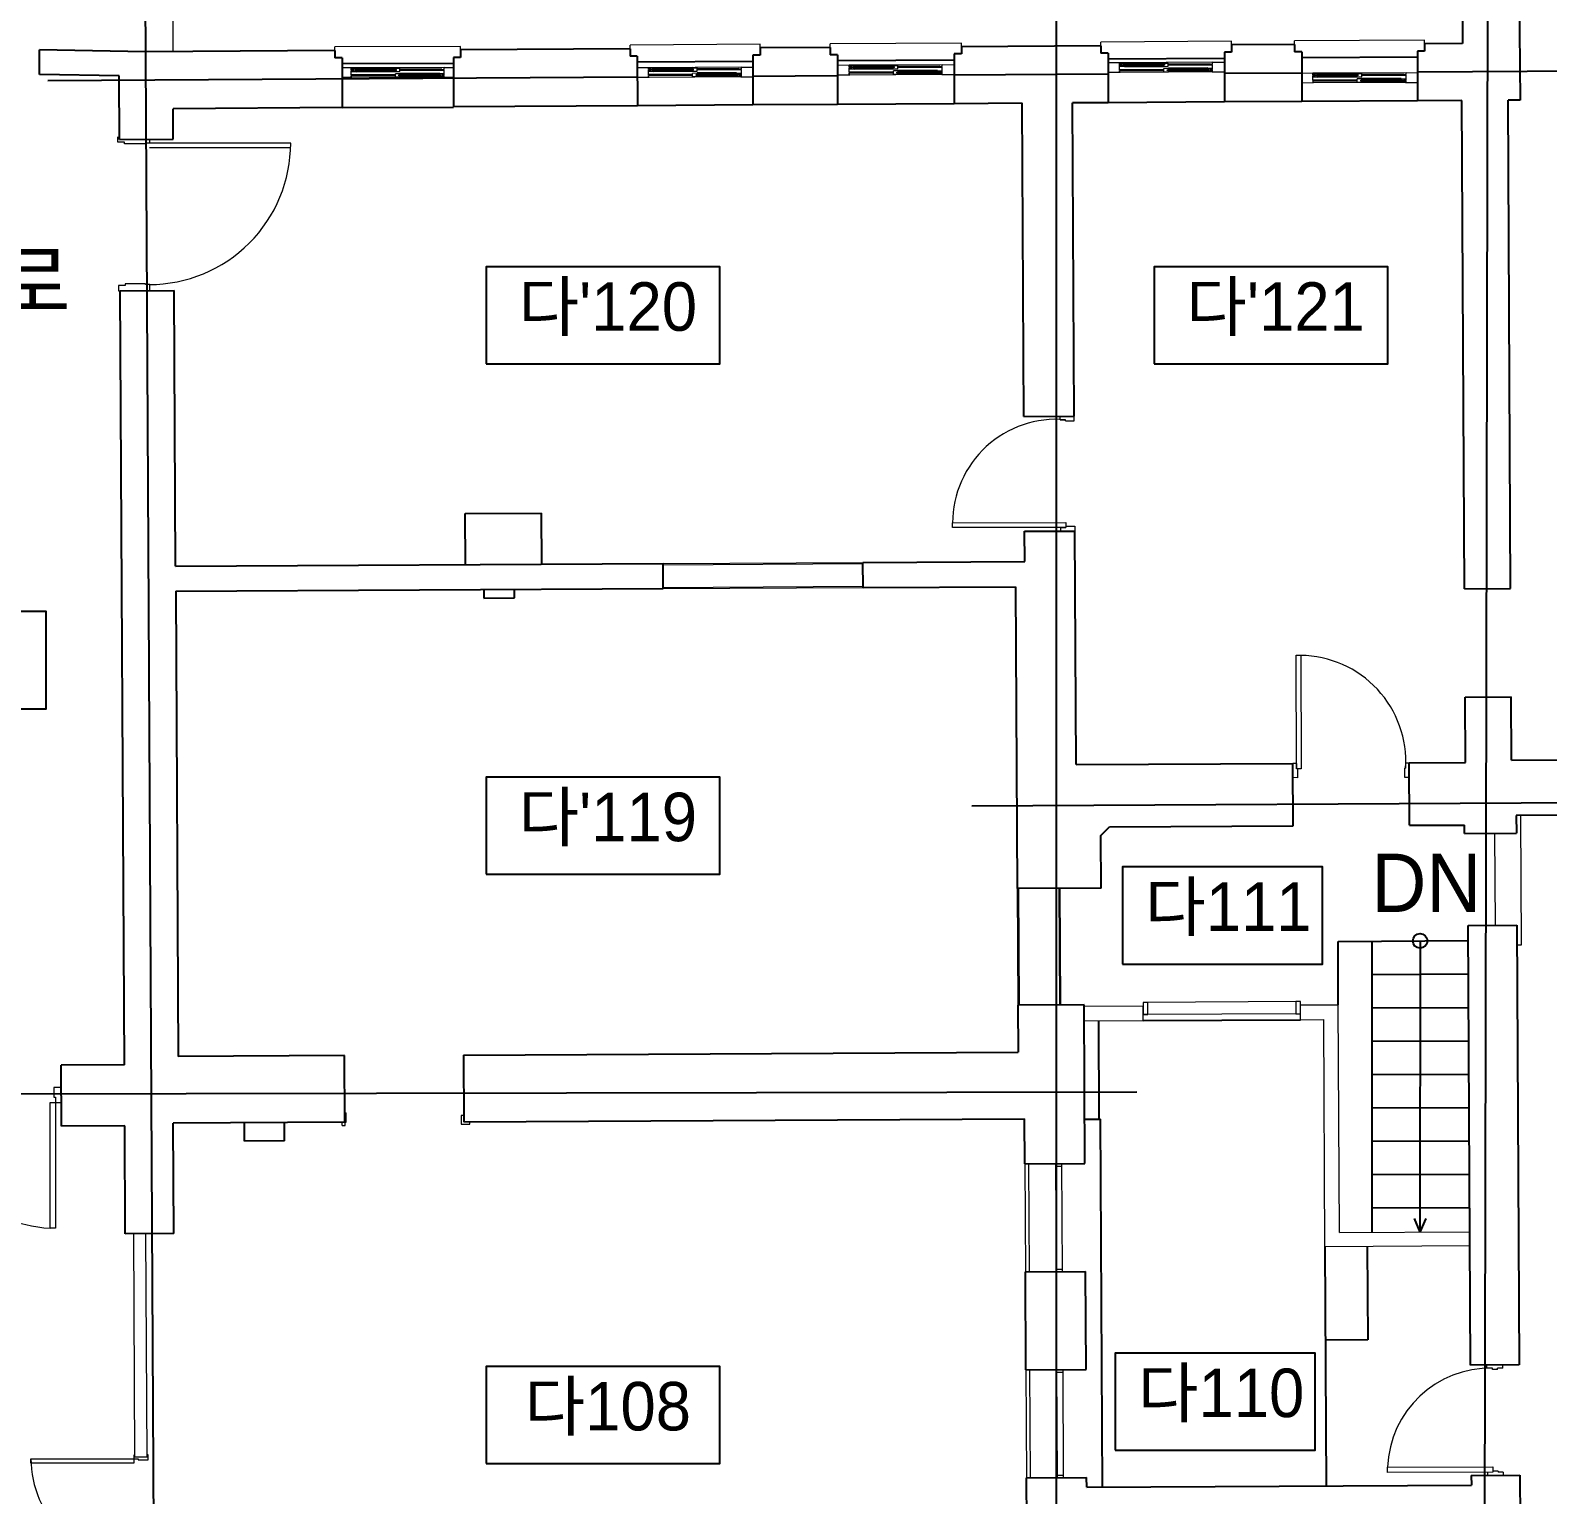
# Model space of a CAD drawing. Header units: millimetres. Extents: x 580267 to 706267, y 28800 to 115200.
# Drawn here: x 662689 to 675208, y 70566 to 82644 of the extents above; entities that cross this region are included whole.
import ezdxf
from ezdxf.enums import TextEntityAlignment as Align

# ---------------------------------------------------------------- set-up
doc = ezdxf.new("R2010")
doc.units = ezdxf.units.MM
doc.header["$LTSCALE"] = 5
doc.linetypes.add('ACAD_ISO03W100', pattern=[30, 12, -18])
for name, color, linetype, lineweight in [('ELE-1 (벽체 마감)', 3, 'Continuous', 9), ('ELE-2 (마감 창호)', 4, 'Continuous', 9), ('HAT-2', 8, 'Continuous', 0), ('HID', 7, 'ACAD_ISO03W100', 9)]:
    doc.layers.add(name, color=color, linetype=linetype, lineweight=lineweight)
for name, color, linetype in [('text', 7, 'Continuous'), ('단면선', 2, 'Continuous'), ('입면', 7, 'Continuous'), ('중심선', 1, 'Continuous')]:
    doc.layers.add(name, color=color, linetype=linetype)
doc.styles.get("Standard").update_dxf_attribs({"font": 'Gulim.ttf'})

msp = doc.modelspace()

# ---------------------------------------------------------------- linework, layer by layer
at = {"layer": 'ELE-1 (벽체 마감)'}
for p, q in [((667909.3, 78246.3), (669558.3, 78255.1)), ((667909.4, 78236.3), (669558.3, 78245.1)), ((667910.4, 78049.3), (669559.3, 78058.1)), ((667910.4, 78039.3), (669559.4, 78048.1)), ((670831.6, 75564.9), (670836.7, 74602.9)), ((670841.6, 75564.9), (670846.7, 74602.9)), ((671174.6, 75566.7), (671179.7, 74604.7)), ((671184.6, 75566.7), (671189.7, 74604.7)), ((671383.8, 74595.8), (671869.8, 74598.4)), ((671870.4, 74476.4), (671869.8, 74598.4)), ((673169.8, 74605.3), (673479.8, 74606.9)), ((673170.4, 74483.3), (673169.8, 74605.3)), ((673489.8, 72728), (673479.8, 74606.9)), ((671384.4, 74473.8), (671870.4, 74476.4)), ((673170.4, 74483.3), (673360.4, 74484.3)), ((673370.4, 72611.3), (673360.4, 74484.3)), ((670894.7, 73295.2), (670899.4, 72405.2)), ((670924.7, 73295.3), (670929.4, 72405.3)), ((663552.5, 70878), (663542.7, 72718)), ((663652.5, 70878.6), (663642.7, 72718.5)), ((674568.4, 72617.7), (673370.4, 72611.3)), ((673489.8, 72728), (674565.7, 72733.7)), ((670903.8, 71595.2), (670908.5, 70705.2)), ((670933.8, 71595.3), (670938.5, 70705.4)), ((663552.5, 70878), (663652.5, 70878.6))]:
    msp.add_line(p, q, dxfattribs=at)
at = {"layer": 'ELE-2 (마감 창호)'}
for p, q in [((672443.7, 82380.3), (671675.9, 82375.4)), ((672443.7, 82380.3), (672541, 82380.9)), ((672443.8, 82365.3), (672443.7, 82380.3)), ((665336.3, 82333.9), (665261.7, 82333.7)), ((665341.6, 82253.9), (665261.9, 82253.7)), ((666104.2, 82336.3), (665336.3, 82333.9)), ((665336.4, 82318.9), (665336.3, 82333.9)), ((665356.4, 82319), (665336.4, 82318.9)), ((665356.4, 82314), (665336.4, 82313.9)), ((665336.5, 82273.9), (665336.4, 82313.9)), ((665356.5, 82274), (665336.5, 82273.9)), ((665356.5, 82269), (665336.5, 82268.9)), ((665336.5, 82256.9), (665336.5, 82268.9)), ((665341.5, 82256.9), (665336.5, 82256.9)), ((665376.3, 82330), (665337.3, 82329.9)), ((665337.3, 82319.9), (665337.3, 82329.9)), ((665357.3, 82320), (665337.3, 82319.9)), ((665357.4, 82313), (665337.4, 82312.9)), ((665337.4, 82302.9), (665337.4, 82312.9)), ((665376.4, 82303), (665337.4, 82302.9)), ((665341.6, 82253.9), (665341.5, 82256.9)), ((666099.4, 82256.3), (665341.6, 82253.9)), ((665356.4, 82314), (665356.4, 82319)), ((665356.5, 82269), (665356.5, 82274)), ((665357.4, 82313), (665357.3, 82320)), ((665366.3, 82320.5), (665376.3, 82321.5)), ((665366.4, 82312.5), (665366.3, 82320.5)), ((665376.4, 82311.5), (665366.4, 82312.5)), ((665704.7, 82320.6), (665371.4, 82319.5)), ((665371.4, 82313.5), (665371.4, 82319.5)), ((665704.7, 82314.6), (665371.4, 82313.5)), ((665376.3, 82321.5), (665376.3, 82330)), ((665378.3, 82321), (665376.3, 82321.5)), ((665378.4, 82312), (665376.4, 82311.5)), ((665376.4, 82303), (665376.4, 82311.5)), ((665379.4, 82319.5), (665378.3, 82321)), ((665379.4, 82313.5), (665378.4, 82312)), ((665696.7, 82320.5), (665697.7, 82322)), ((665696.7, 82314.5), (665697.7, 82313)), ((665697.7, 82322), (665699.7, 82322.5)), ((665697.7, 82313), (665699.7, 82312.5)), ((665699.7, 82331), (665738.7, 82331.2)), ((665699.7, 82322.5), (665699.7, 82331)), ((665709.7, 82321.6), (665699.7, 82322.5)), ((665709.7, 82313.6), (665699.7, 82312.5)), ((665699.8, 82304), (665699.7, 82312.5)), ((665699.8, 82304), (665738.8, 82304.2)), ((665739.8, 82286.2), (665700.8, 82286.1)), ((665739.8, 82286.2), (665700.8, 82286.1)), ((665700.9, 82259.1), (665700.8, 82286.1)), ((665700.9, 82259.1), (665739.9, 82259.2)), ((665704.7, 82314.6), (665704.7, 82320.6)), ((665709.7, 82313.6), (665709.7, 82321.6)), ((665729.9, 82276.6), (665739.8, 82277.7)), ((665729.9, 82268.6), (665729.9, 82276.6)), ((665739.9, 82267.7), (665729.9, 82268.6)), ((666068.3, 82276.7), (665734.9, 82275.7)), ((665734.9, 82269.7), (665734.9, 82275.7)), ((666068.4, 82270.7), (665734.9, 82269.7)), ((665738.8, 82304.2), (665738.7, 82331.2)), ((665739.8, 82277.7), (665739.8, 82286.2)), ((665741.9, 82277.2), (665739.8, 82277.7)), ((665741.9, 82268.2), (665739.9, 82267.7)), ((665739.9, 82259.2), (665739.9, 82267.7)), ((665742.9, 82275.7), (665741.9, 82277.2)), ((665742.9, 82269.7), (665741.9, 82268.2)), ((666061.3, 82276.7), (666062.3, 82278.2)), ((666061.4, 82270.7), (666062.4, 82269.2)), ((666062.3, 82278.2), (666064.3, 82278.7)), ((666062.4, 82269.2), (666064.4, 82268.7)), ((666064.3, 82287.2), (666103.3, 82287.3)), ((666064.3, 82278.7), (666064.3, 82287.2)), ((666074.3, 82277.7), (666064.3, 82278.7)), ((666064.4, 82268.7), (666074.4, 82269.7)), ((666064.4, 82260.2), (666064.4, 82268.7)), ((666103.4, 82260.3), (666064.4, 82260.2)), ((666069.4, 82270.7), (666069.3, 82276.7)), ((666074.4, 82269.7), (666074.3, 82277.7)), ((666083.3, 82277.2), (666103.3, 82277.3)), ((666083.4, 82270.2), (666083.3, 82277.2)), ((666083.4, 82270.2), (666103.4, 82270.3)), ((666084.2, 82316.3), (666084.2, 82321.3)), ((666084.2, 82321.3), (666104.2, 82321.3)), ((666084.2, 82316.3), (666104.2, 82316.3)), ((666084.4, 82271.3), (666084.3, 82276.3)), ((666084.3, 82276.3), (666104.3, 82276.3)), ((666084.4, 82271.3), (666104.4, 82271.3)), ((666099.4, 82256.3), (666099.4, 82259.3)), ((666099.4, 82259.3), (666104.4, 82259.3)), ((666099.4, 82256.3), (666179.9, 82256.6)), ((666103.3, 82277.3), (666103.3, 82287.3)), ((666103.4, 82260.3), (666103.4, 82270.3)), ((666104.2, 82336.3), (666179.7, 82336.6)), ((666104.2, 82321.3), (666104.2, 82336.3)), ((666104.3, 82276.3), (666104.2, 82316.3)), ((666104.4, 82259.3), (666104.4, 82271.3)), ((667788.1, 82335.7), (667697.1, 82335.1)), ((667793.6, 82255.8), (667697.3, 82255.1)), ((668555.9, 82340.6), (667788.1, 82335.7)), ((667788.2, 82320.7), (667788.1, 82335.7)), ((667808.2, 82320.9), (667788.2, 82320.7)), ((667808.2, 82315.9), (667788.2, 82315.7)), ((667788.5, 82275.7), (667788.2, 82315.7)), ((667808.5, 82275.9), (667788.5, 82275.7)), ((667808.5, 82270.9), (667788.5, 82270.7)), ((667788.6, 82258.7), (667788.5, 82270.7)), ((667793.6, 82258.8), (667788.6, 82258.7)), ((667828.1, 82332), (667789.1, 82331.7)), ((667789.2, 82321.7), (667789.1, 82331.7)), ((667809.2, 82321.9), (667789.2, 82321.7)), ((667809.2, 82314.9), (667789.2, 82314.7)), ((667789.3, 82304.7), (667789.2, 82314.7)), ((667828.3, 82305), (667789.3, 82304.7)), ((668551.4, 82260.6), (667793.6, 82255.8)), ((667793.6, 82255.8), (667793.6, 82258.8)), ((667808.2, 82315.9), (667808.2, 82320.9)), ((667808.5, 82270.9), (667808.5, 82275.9)), ((667809.2, 82314.9), (667809.2, 82321.9)), ((667818.2, 82322.4), (667828.2, 82323.5)), ((667818.2, 82314.4), (667818.2, 82322.4)), ((667828.2, 82313.5), (667818.2, 82314.4)), ((668156.5, 82323.6), (667823.2, 82321.4)), ((667823.2, 82315.4), (667823.2, 82321.4)), ((668156.6, 82317.6), (667823.2, 82315.4)), ((667828.2, 82323.5), (667828.1, 82332)), ((667830.2, 82323), (667828.2, 82323.5)), ((667830.2, 82314), (667828.2, 82313.5)), ((667828.3, 82305), (667828.2, 82313.5)), ((667831.2, 82321.5), (667830.2, 82323)), ((667831.2, 82315.5), (667830.2, 82314)), ((668148.5, 82323.5), (668149.5, 82325)), ((668148.6, 82317.5), (668149.6, 82316)), ((668149.5, 82325), (668151.5, 82325.5)), ((668149.6, 82316), (668151.6, 82315.5)), ((668151.5, 82334), (668190.5, 82334.3)), ((668151.5, 82325.5), (668151.5, 82334)), ((668161.5, 82324.6), (668151.5, 82325.5)), ((668161.6, 82316.6), (668151.6, 82315.5)), ((668151.6, 82307), (668151.6, 82315.5)), ((668151.6, 82307), (668190.6, 82307.3)), ((668191.7, 82289.3), (668152.7, 82289)), ((668191.7, 82289.3), (668152.7, 82289)), ((668152.9, 82262), (668152.7, 82289)), ((668152.9, 82262), (668191.9, 82262.3)), ((668156.6, 82317.6), (668156.5, 82323.6)), ((668161.6, 82316.6), (668161.5, 82324.6)), ((668181.8, 82279.7), (668191.8, 82280.8)), ((668181.9, 82271.7), (668181.8, 82279.7)), ((668191.9, 82270.8), (668181.9, 82271.7)), ((668520.3, 82280.9), (668186.8, 82278.8)), ((668186.8, 82272.8), (668186.8, 82278.8)), ((668520.3, 82274.9), (668186.8, 82272.8)), ((668190.6, 82307.3), (668190.5, 82334.3)), ((668191.8, 82280.8), (668191.7, 82289.3)), ((668193.8, 82280.3), (668191.8, 82280.8)), ((668193.9, 82271.3), (668191.9, 82270.8)), ((668191.9, 82262.3), (668191.9, 82270.8)), ((668194.8, 82278.8), (668193.8, 82280.3)), ((668194.8, 82272.8), (668193.9, 82271.3)), ((668513.3, 82280.8), (668514.3, 82282.3)), ((668513.3, 82274.8), (668514.3, 82273.3)), ((668514.3, 82282.3), (668516.3, 82282.8)), ((668514.3, 82273.3), (668516.3, 82272.9)), ((668516.2, 82291.3), (668555.2, 82291.6)), ((668516.3, 82282.8), (668516.2, 82291.3)), ((668526.3, 82281.9), (668516.3, 82282.8)), ((668516.3, 82272.9), (668526.3, 82273.9)), ((668516.4, 82264.4), (668516.3, 82272.9)), ((668555.4, 82264.6), (668516.4, 82264.4)), ((668521.3, 82274.9), (668521.3, 82280.9)), ((668526.3, 82273.9), (668526.3, 82281.9)), ((668535.3, 82281.5), (668555.3, 82281.6)), ((668535.3, 82274.5), (668535.3, 82281.5)), ((668535.3, 82274.5), (668555.3, 82274.6)), ((668536, 82325.5), (668556, 82325.6)), ((668536, 82320.5), (668536, 82325.5)), ((668536, 82320.5), (668556, 82320.6)), ((668536.3, 82280.5), (668556.3, 82280.6)), ((668536.3, 82275.5), (668536.3, 82280.5)), ((668536.3, 82275.5), (668556.3, 82275.6)), ((668551.4, 82260.6), (668551.4, 82263.6)), ((668551.4, 82263.6), (668556.4, 82263.6)), ((668551.4, 82260.6), (668649.9, 82261.2)), ((668555.3, 82281.6), (668555.2, 82291.6)), ((668555.4, 82264.6), (668555.3, 82274.6)), ((668555.9, 82340.6), (668649.8, 82341.2)), ((668556, 82325.6), (668555.9, 82340.6)), ((668556.3, 82280.6), (668556, 82320.6)), ((668556.4, 82263.6), (668556.3, 82275.6)), ((669445.4, 82355.3), (669349.7, 82354.6)), ((669450.9, 82275.3), (669349.8, 82274.6)), ((670213.3, 82360.1), (669445.4, 82355.3)), ((669445.5, 82340.3), (669445.4, 82355.3)), ((669465.5, 82340.4), (669445.5, 82340.3)), ((669465.6, 82335.4), (669445.6, 82335.3)), ((669445.8, 82295.3), (669445.6, 82335.3)), ((669465.8, 82295.4), (669445.8, 82295.3)), ((669465.8, 82290.4), (669445.8, 82290.3)), ((669445.9, 82278.3), (669445.8, 82290.3)), ((669450.9, 82278.3), (669445.9, 82278.3)), ((669485.5, 82351.5), (669446.5, 82351.3)), ((669446.5, 82341.3), (669446.5, 82351.3)), ((669466.5, 82341.4), (669446.5, 82341.3)), ((669466.6, 82334.4), (669446.6, 82334.3)), ((669446.6, 82324.3), (669446.6, 82334.3)), ((669485.6, 82324.5), (669446.6, 82324.3)), ((670208.8, 82280.1), (669450.9, 82275.3)), ((669450.9, 82275.3), (669450.9, 82278.3)), ((669465.6, 82335.4), (669465.5, 82340.4)), ((669465.8, 82290.4), (669465.8, 82295.4)), ((669466.6, 82334.4), (669466.5, 82341.4)), ((669475.5, 82341.9), (669485.5, 82343)), ((669475.6, 82333.9), (669475.5, 82341.9)), ((669485.6, 82333), (669475.6, 82333.9)), ((669813.9, 82343.1), (669480.5, 82341)), ((669480.6, 82335), (669480.5, 82341)), ((669813.9, 82337.1), (669480.6, 82335)), ((669485.5, 82343), (669485.5, 82351.5)), ((669487.5, 82342.5), (669485.5, 82343)), ((669487.6, 82333.5), (669485.6, 82333)), ((669485.6, 82324.5), (669485.6, 82333)), ((669488.5, 82341), (669487.5, 82342.5)), ((669488.6, 82335), (669487.6, 82333.5)), ((669805.9, 82343), (669806.9, 82344.5)), ((669805.9, 82337), (669806.9, 82335.5)), ((669806.9, 82344.5), (669808.9, 82345.1)), ((669806.9, 82335.5), (669808.9, 82335.1)), ((669808.8, 82353.6), (669847.8, 82353.8)), ((669808.9, 82345.1), (669808.8, 82353.6)), ((669818.9, 82344.1), (669808.9, 82345.1)), ((669818.9, 82336.1), (669808.9, 82335.1)), ((669809, 82326.6), (669808.9, 82335.1)), ((669809, 82326.6), (669848, 82326.8)), ((669849.1, 82308.8), (669810.1, 82308.6)), ((669849.1, 82308.8), (669810.1, 82308.6)), ((669810.3, 82281.6), (669810.1, 82308.6)), ((669810.3, 82281.6), (669849.3, 82281.8)), ((669813.9, 82337.1), (669813.9, 82343.1)), ((669818.9, 82336.1), (669818.9, 82344.1)), ((669839.2, 82299.3), (669849.2, 82300.3)), ((669839.2, 82291.3), (669839.2, 82299.3)), ((669849.2, 82290.3), (669839.2, 82291.3)), ((670177.6, 82300.4), (669844.2, 82298.3)), ((669844.2, 82292.3), (669844.2, 82298.3)), ((670177.7, 82294.4), (669844.2, 82292.3)), ((669848, 82326.8), (669847.8, 82353.8)), ((669849.2, 82300.3), (669849.1, 82308.8)), ((669851.2, 82299.8), (669849.2, 82300.3)), ((669851.2, 82290.8), (669849.2, 82290.3)), ((669849.3, 82281.8), (669849.2, 82290.3)), ((669852.2, 82298.3), (669851.2, 82299.8)), ((669852.2, 82292.3), (669851.2, 82290.8)), ((670170.6, 82300.4), (670171.6, 82301.9)), ((670170.7, 82294.4), (670171.7, 82292.9)), ((670171.6, 82301.9), (670173.6, 82302.4)), ((670171.7, 82292.9), (670173.7, 82292.4)), ((670173.6, 82310.9), (670212.6, 82311.1)), ((670173.6, 82302.4), (670173.6, 82310.9)), ((670183.6, 82301.4), (670173.6, 82302.4)), ((670173.7, 82292.4), (670183.7, 82293.4)), ((670173.7, 82283.9), (670173.7, 82292.4)), ((670212.7, 82284.1), (670173.7, 82283.9)), ((670178.7, 82294.4), (670178.6, 82300.4)), ((670183.7, 82293.4), (670183.6, 82301.4)), ((670192.6, 82301), (670212.6, 82301.1)), ((670192.7, 82294), (670192.6, 82301)), ((670192.7, 82294), (670212.7, 82294.1)), ((670193.4, 82345), (670213.4, 82345.1)), ((670193.4, 82340), (670193.4, 82345)), ((670193.4, 82340), (670213.4, 82340.1)), ((670193.6, 82300), (670213.6, 82300.1)), ((670193.7, 82295), (670193.6, 82300)), ((670193.7, 82295), (670213.7, 82295.1)), ((670208.8, 82280.1), (670208.8, 82283.1)), ((670208.8, 82283.1), (670213.8, 82283.1)), ((670208.8, 82280.1), (670312.2, 82280.8)), ((670212.6, 82301.1), (670212.6, 82311.1)), ((670212.7, 82284.1), (670212.7, 82294.1)), ((670213.3, 82360.1), (670312.1, 82360.8)), ((670213.4, 82345.1), (670213.3, 82360.1)), ((670213.6, 82300.1), (670213.4, 82340.1)), ((670213.8, 82283.1), (670213.7, 82295.1)), ((671675.9, 82375.4), (671581.7, 82374.8)), ((671681.4, 82295.5), (671581.8, 82294.8)), ((671676, 82360.4), (671675.9, 82375.4)), ((671696, 82360.5), (671676, 82360.4)), ((671696, 82355.5), (671676, 82355.4)), ((671676.3, 82315.4), (671676, 82355.4)), ((671696.3, 82315.6), (671676.3, 82315.4)), ((671696.3, 82310.6), (671676.3, 82310.4)), ((671676.4, 82298.4), (671676.3, 82310.4)), ((671681.4, 82298.5), (671676.4, 82298.4)), ((671715.9, 82371.7), (671676.9, 82371.4)), ((671677, 82361.4), (671676.9, 82371.4)), ((671697, 82361.6), (671677, 82361.4)), ((671697, 82354.6), (671677, 82354.4)), ((671677.1, 82344.4), (671677, 82354.4)), ((671716.1, 82344.7), (671677.1, 82344.4)), ((672439.2, 82300.3), (671681.4, 82295.5)), ((671681.4, 82295.5), (671681.4, 82298.5)), ((671696, 82355.5), (671696, 82360.5)), ((671696.3, 82310.6), (671696.3, 82315.6)), ((671697, 82354.6), (671697, 82361.6)), ((671706, 82362.1), (671715.9, 82363.2)), ((671706, 82354.1), (671706, 82362.1)), ((671716, 82353.2), (671706, 82354.1)), ((672044.3, 82363.3), (671711, 82361.1)), ((671711, 82355.1), (671711, 82361.1)), ((672044.4, 82357.3), (671711, 82355.1)), ((671715.9, 82363.2), (671715.9, 82371.7)), ((671718, 82362.7), (671715.9, 82363.2)), ((671718, 82353.7), (671716, 82353.2)), ((671716.1, 82344.7), (671716, 82353.2)), ((671719, 82361.2), (671718, 82362.7)), ((671719, 82355.2), (671718, 82353.7)), ((672036.3, 82363.2), (672037.3, 82364.7)), ((672036.4, 82357.2), (672037.4, 82355.7)), ((672037.3, 82364.7), (672039.3, 82365.2)), ((672037.4, 82355.7), (672039.4, 82355.2)), ((672039.3, 82373.7), (672078.3, 82374)), ((672039.3, 82365.2), (672039.3, 82373.7)), ((672049.3, 82364.3), (672039.3, 82365.2)), ((672049.4, 82356.3), (672039.4, 82355.2)), ((672039.4, 82346.7), (672039.4, 82355.2)), ((672039.4, 82346.7), (672078.4, 82347)), ((672079.5, 82329), (672040.5, 82328.7)), ((672079.5, 82329), (672040.5, 82328.7)), ((672040.7, 82301.7), (672040.5, 82328.7)), ((672040.7, 82301.7), (672079.7, 82302)), ((672044.4, 82357.3), (672044.3, 82363.3)), ((672049.4, 82356.3), (672049.3, 82364.3)), ((672069.6, 82319.4), (672079.6, 82320.5)), ((672069.7, 82311.4), (672069.6, 82319.4)), ((672079.7, 82310.5), (672069.7, 82311.4)), ((672408.1, 82320.6), (672074.6, 82318.5)), ((672074.6, 82312.5), (672074.6, 82318.5)), ((672408.1, 82314.6), (672074.6, 82312.5)), ((672078.4, 82347), (672078.3, 82374)), ((672079.6, 82320.5), (672079.5, 82329)), ((672081.6, 82320), (672079.6, 82320.5)), ((672081.7, 82311), (672079.7, 82310.5)), ((672079.7, 82302), (672079.7, 82310.5)), ((672082.6, 82318.5), (672081.6, 82320)), ((672082.6, 82312.5), (672081.7, 82311)), ((672401.1, 82320.5), (672402.1, 82322)), ((672401.1, 82314.5), (672402.1, 82313)), ((672402.1, 82322), (672404.1, 82322.5)), ((672402.1, 82313), (672404.1, 82312.5)), ((672404, 82331), (672443, 82331.3)), ((672404.1, 82322.5), (672404, 82331)), ((672414.1, 82321.6), (672404.1, 82322.5)), ((672404.1, 82312.5), (672414.1, 82313.6)), ((672404.2, 82304), (672404.1, 82312.5)), ((672443.2, 82304.3), (672404.2, 82304)), ((672409.1, 82314.6), (672409.1, 82320.6)), ((672414.1, 82313.6), (672414.1, 82321.6)), ((672423.1, 82321.2), (672443.1, 82321.3)), ((672423.1, 82314.2), (672423.1, 82321.2)), ((672423.1, 82314.2), (672443.1, 82314.3)), ((672423.8, 82365.2), (672443.8, 82365.3)), ((672423.8, 82360.2), (672423.8, 82365.2)), ((672423.8, 82360.2), (672443.8, 82360.3)), ((672424.1, 82320.2), (672444.1, 82320.3)), ((672424.1, 82315.2), (672424.1, 82320.2)), ((672424.1, 82315.2), (672444.1, 82315.3)), ((672439.2, 82300.3), (672439.2, 82303.3)), ((672439.2, 82303.3), (672444.2, 82303.3)), ((672439.2, 82300.3), (672541.2, 82300.9)), ((672443.1, 82321.3), (672443, 82331.3)), ((672443.2, 82304.3), (672443.1, 82314.3)), ((672444.1, 82320.3), (672443.8, 82360.3)), ((672444.2, 82303.3), (672444.1, 82315.3)), ((673271.8, 82289.6), (673180.2, 82289)), ((674039.6, 82294.4), (673271.8, 82289.6)), ((673271.9, 82274.6), (673271.8, 82289.6)), ((673291.9, 82274.7), (673271.9, 82274.6)), ((673291.9, 82269.7), (673271.9, 82269.6)), ((673272.1, 82229.6), (673271.9, 82269.6)), ((673311.8, 82285.8), (673272.8, 82285.6)), ((673272.8, 82275.6), (673272.8, 82285.6)), ((673292.8, 82275.7), (673272.8, 82275.6)), ((673292.9, 82268.7), (673272.9, 82268.6)), ((673273, 82258.6), (673272.9, 82268.6)), ((673312, 82258.8), (673273, 82258.6)), ((673291.9, 82269.7), (673291.9, 82274.7)), ((673292.9, 82268.7), (673292.8, 82275.7)), ((673301.8, 82276.2), (673311.8, 82277.3)), ((673301.9, 82268.2), (673301.8, 82276.2)), ((673311.9, 82267.3), (673301.9, 82268.2)), ((673640.2, 82277.4), (673306.9, 82275.3)), ((673306.9, 82269.3), (673306.9, 82275.3)), ((673640.2, 82271.4), (673306.9, 82269.3)), ((673311.8, 82277.3), (673311.8, 82285.8)), ((673313.8, 82276.8), (673311.8, 82277.3)), ((673313.9, 82267.8), (673311.9, 82267.3)), ((673312, 82258.8), (673311.9, 82267.3)), ((673314.9, 82275.3), (673313.8, 82276.8)), ((673314.9, 82269.3), (673313.9, 82267.8)), ((673632.2, 82277.3), (673633.2, 82278.9)), ((673632.2, 82271.3), (673633.3, 82269.9)), ((673633.2, 82278.9), (673635.2, 82279.4)), ((673633.3, 82269.9), (673635.3, 82269.4)), ((673635.1, 82287.9), (673674.1, 82288.1)), ((673635.2, 82279.4), (673635.1, 82287.9)), ((673645.2, 82278.4), (673635.2, 82279.4)), ((673645.3, 82270.4), (673635.3, 82269.4)), ((673635.3, 82260.9), (673635.3, 82269.4)), ((673635.3, 82260.9), (673674.3, 82261.1)), ((673640.2, 82271.4), (673640.2, 82277.4)), ((673645.3, 82270.4), (673645.2, 82278.4)), ((673674.3, 82261.1), (673674.1, 82288.1)), ((674019.7, 82279.3), (674039.7, 82279.4)), ((674019.7, 82274.3), (674019.7, 82279.3)), ((674019.7, 82274.3), (674039.7, 82274.4)), ((674039.6, 82294.4), (674133.3, 82295)), ((674039.7, 82279.4), (674039.6, 82294.4)), ((674040, 82234.4), (674039.7, 82274.4)), ((673277.3, 82209.6), (673180.3, 82209)), ((673292.1, 82229.7), (673272.1, 82229.6)), ((673292.2, 82224.7), (673272.2, 82224.6)), ((673272.2, 82212.6), (673272.2, 82224.6)), ((673277.2, 82212.6), (673272.2, 82212.6)), ((673277.3, 82209.6), (673277.2, 82212.6)), ((674035.1, 82214.4), (673277.3, 82209.6)), ((673292.2, 82224.7), (673292.1, 82229.7)), ((673675.4, 82243.1), (673636.4, 82242.9)), ((673675.4, 82243.1), (673636.4, 82242.9)), ((673636.6, 82215.9), (673636.4, 82242.9)), ((673636.6, 82215.9), (673675.6, 82216.1)), ((673665.5, 82233.6), (673675.5, 82234.6)), ((673665.5, 82225.6), (673665.5, 82233.6)), ((673675.5, 82224.6), (673665.5, 82225.6)), ((674004, 82234.7), (673670.5, 82232.6)), ((673670.5, 82226.6), (673670.5, 82232.6)), ((674004, 82228.7), (673670.5, 82226.6)), ((673675.5, 82234.6), (673675.4, 82243.1)), ((673677.5, 82234.1), (673675.5, 82234.6)), ((673677.5, 82225.1), (673675.5, 82224.6)), ((673675.6, 82216.1), (673675.5, 82224.6)), ((673678.5, 82232.6), (673677.5, 82234.1)), ((673678.5, 82226.6), (673677.5, 82225.1)), ((673997, 82234.7), (673998, 82236.2)), ((673997, 82228.7), (673998, 82227.2)), ((673998, 82236.2), (674000, 82236.7)), ((673998, 82227.2), (674000, 82226.7)), ((673999.9, 82245.2), (674038.9, 82245.4)), ((674000, 82236.7), (673999.9, 82245.2)), ((674010, 82235.7), (674000, 82236.7)), ((674000, 82226.7), (674010, 82227.7)), ((674000.1, 82218.2), (674000, 82226.7)), ((674039.1, 82218.4), (674000.1, 82218.2)), ((674005, 82228.7), (674005, 82234.7)), ((674010, 82227.7), (674010, 82235.7)), ((674019, 82235.3), (674039, 82235.4)), ((674019, 82228.3), (674019, 82235.3)), ((674019, 82228.3), (674039, 82228.4)), ((674020, 82234.3), (674040, 82234.4)), ((674020, 82229.3), (674020, 82234.3)), ((674020, 82229.3), (674040, 82229.4)), ((674035.1, 82214.4), (674035.1, 82217.4)), ((674035.1, 82217.4), (674040.1, 82217.4)), ((674035.1, 82214.4), (674133.5, 82215)), ((674039, 82235.4), (674038.9, 82245.4)), ((674039.1, 82218.4), (674039, 82228.4)), ((674040.1, 82217.4), (674040, 82229.4)), ((663410.9, 81721.8), (663410.9, 81764.8)), ((663465.9, 81721.8), (663410.9, 81721.8)), ((663465.9, 81707.8), (663465.9, 81721.8)), ((663635.9, 81707.8), (663465.9, 81707.8)), ((663670.9, 81713.8), (663635.9, 81713.8)), ((663635.9, 81713.8), (663635.9, 81707.8)), ((663670.9, 81744.3), (663670.9, 81713.8)), ((664837.2, 81713.8), (663670.9, 81713.8)), ((663670.9, 81678.8), (664836.7, 81678.8)), ((663470.2, 80539.5), (663415.2, 80539.5)), ((663415.2, 80539.5), (663415.2, 80496.5)), ((663640.2, 80553.5), (663470.2, 80553.5)), ((663470.2, 80553.5), (663470.2, 80539.5)), ((663640.2, 80547.5), (663640.2, 80553.5)), ((663675.2, 80547.5), (663640.2, 80547.5)), ((663675.2, 80497.8), (663675.2, 80547.5)), ((663415.2, 80496.5), (663431.3, 80496.5)), ((671184.8, 79432.7), (671184.9, 79461.7)), ((671184.8, 79432.7), (671228.8, 79432.6)), ((671184.9, 79461.7), (671301.9, 79461.4)), ((671228.8, 79422.6), (671228.8, 79432.6)), ((671228.8, 79422.6), (671301.8, 79422.4)), ((671301.8, 79422.4), (671301.9, 79461.4)), ((671190, 78544.5), (671189.9, 78515.5)), ((671189.9, 78515.5), (671306.9, 78515.3)), ((671190, 78544.5), (671234, 78544.4)), ((671234, 78554.4), (671307, 78554.3)), ((671234, 78554.4), (671234, 78544.4)), ((671307, 78554.3), (671306.9, 78515.3)), ((673106.2, 76597), (673105.9, 76480)), ((673135.2, 76596.9), (673106.2, 76597)), ((673135.2, 76596.9), (673135.1, 76552.9)), ((673145.1, 76552.9), (673135.1, 76552.9)), ((673145.1, 76552.9), (673144.9, 76479.9)), ((674026, 76558.2), (674025.9, 76485.2)), ((674026, 76558.2), (674036, 76558.1)), ((674036.1, 76602.1), (674036, 76558.1)), ((674036.1, 76602.1), (674065.1, 76602.1)), ((674065.1, 76602.1), (674064.9, 76485.1)), ((673144.9, 76479.9), (673105.9, 76480)), ((674025.9, 76485.2), (674064.9, 76485.1)), ((674984.5, 76169), (674990.2, 75099)), ((674777.3, 75262.3), (674773.3, 76020.8)), ((674990.2, 75099), (674955.2, 75098.8)), ((673169.6, 74633.3), (671869.6, 74626.4)), ((673170.1, 74533.3), (671870.2, 74526.4)), ((662944.2, 73924.8), (662884.2, 73924.8)), ((662884.2, 73924.8), (662884.2, 73844.8)), ((662884.2, 73844.8), (662897.2, 73844.8)), ((662897.2, 73844.8), (662897.2, 73799.8)), ((662897.2, 73799.8), (662944.9, 73799.8)), ((665261.8, 73612.2), (665261.7, 73637.2)), ((665284.4, 73714.2), (665294.3, 73714.2)), ((665286.8, 73612.2), (665286.7, 73639.2)), ((665286.7, 73639.2), (665294.7, 73639.2)), ((665294.7, 73639.2), (665294.3, 73714.2)), ((666264.5, 73692.5), (666244.5, 73692.4)), ((666244.5, 73692.4), (666244.9, 73622.4)), ((666244.9, 73622.4), (666314.9, 73622.8)), ((666314.9, 73622.8), (666314.8, 73642.8)), ((665261.8, 73612.2), (665286.8, 73612.2)), ((671155.4, 72406.5), (671150.7, 73296.5)), ((671150.8, 73276.5), (671200.8, 73276.8)), ((671205.4, 72406.8), (671200.7, 73296.8)), ((671155.3, 72426.5), (671205.3, 72426.8)), ((674706.7, 71609.4), (674706.6, 71634.4)), ((674752.7, 71609.7), (674706.7, 71609.4)), ((674752.8, 71599.7), (674752.7, 71609.7)), ((674837.7, 71610.1), (674794.7, 71609.9)), ((674794.8, 71599.9), (674794.7, 71609.9)), ((674837.7, 71610.1), (674837.6, 71635.1)), ((671164.5, 70706.6), (671159.7, 71596.5)), ((671159.9, 71576.5), (671209.9, 71576.8)), ((671214.5, 70706.8), (671209.7, 71596.8)), ((674794.8, 71599.9), (674752.8, 71599.7)), ((663552.5, 70892.5), (663542.5, 70892.5)), ((663542.5, 70892.5), (663542.5, 70862.5)), ((663542.5, 70862.5), (663579.5, 70862.5)), ((663579.5, 70862.5), (663579.5, 70854.5)), ((663661.5, 70894.5), (663652, 70894.5)), ((663661.5, 70854.5), (663661.5, 70894.5)), ((663579.5, 70854.5), (663661.5, 70854.5)), ((674757.3, 70750.7), (674711.3, 70750.4)), ((674711.3, 70750.4), (674711.4, 70725.4)), ((674799.2, 70760.9), (674757.2, 70760.7)), ((674757.2, 70760.7), (674757.3, 70750.7)), ((674799.2, 70760.9), (674799.3, 70750.9)), ((674842.3, 70751.1), (674799.3, 70750.9)), ((674842.3, 70751.1), (674842.4, 70726.1)), ((671164.4, 70726.6), (671214.4, 70726.8))]:
    msp.add_line(p, q, dxfattribs=at)
for points in [[(663670.9, 81713.8), (663635.9, 81713.8)], [(663675.2, 80547.5), (663640.2, 80547.5)], [(671233.9, 78544.4), (670297.9, 78542.2), (670297.9, 78581.2), (671233.9, 78583.4), (671234, 78544.4)], [(673135.1, 76553), (673132.8, 77489), (673171.8, 77489), (673174.1, 76553), (673135.1, 76552.9)], [(662897.2, 73799.8), (662897.2, 72764), (662852.2, 72764), (662852.2, 73799.8), (662897.2, 73799.8)], [(663542.5, 70862.5), (663542.5, 70825.5), (662694.4, 70825.5), (662694.4, 70862.5), (663542.5, 70862.5)]]:
    msp.add_lwpolyline(points, dxfattribs=at)
for points in [[(671870.2, 74526.4), (671910.2, 74526.6), (671909.6, 74626.6), (671869.6, 74626.4)], [(673130.1, 74533.1), (673170.1, 74533.3), (673169.6, 74633.3), (673129.6, 74633.1)], [(674757.3, 70750.7), (673886.3, 70748.9), (673886.2, 70792.9), (674757.2, 70794.7)]]:
    msp.add_lwpolyline(points, close=True, dxfattribs=at)
at = {"layer": 'ELE-2 (마감 창호)', "ltscale": 5}
msp.add_arc((663670.9, 81713.8), 1166.3, 270, 0.00037, dxfattribs=at)
at = {"layer": 'ELE-2 (마감 창호)'}
for centre, radius, start, end in [((671154.6, 78580), 855.8, 85.021, 179.9266), ((673161.8, 76612.3), 875.9, 356.45646, 89.34922), ((662897.2, 73799.8), 1035.9, 180, 267.51023), ((674735.7, 70760.9), 848.9, 88.84768, 177.76944), ((663542.5, 70862.5), 848.1, 180, 272.49808)]:
    msp.add_arc(centre, radius, start, end, dxfattribs=at)
at = {"layer": 'HAT-2'}
for p, q in [((666239.5, 82509.7), (665201.5, 82506.5)), ((665201.5, 82476.3), (665201.5, 82506.5)), ((666239.5, 82482.9), (666239.5, 82509.7)), ((668709.6, 82528.6), (667636.9, 82521.8)), ((667636.9, 82491.8), (667636.9, 82521.8)), ((668709.6, 82498.6), (668709.6, 82528.6)), ((670371.8, 82539.1), (669289.4, 82532.3)), ((669289.4, 82502.3), (669289.4, 82532.3)), ((670371.8, 82509.1), (670371.8, 82539.1)), ((672600.8, 82553.3), (671521.4, 82546.4)), ((671521.4, 82516.4), (671521.4, 82546.4)), ((672600.8, 82523.3), (672600.8, 82553.3)), ((674193, 82563.4), (673119.8, 82556.6)), ((673119.8, 82526.6), (673119.8, 82556.6)), ((674193, 82533.4), (674193, 82563.4))]:
    msp.add_line(p, q, dxfattribs=at)
at = {"layer": 'HID', "ltscale": 6}
msp.add_line((663867.3, 82467.8), (663867.3, 92334.9), dxfattribs=at)
at = {"layer": 'text'}
for points in [[(666450.6, 79892.7), (668379.2, 79892.7), (668379.2, 80694.5), (666450.6, 80694.5)], [(671960.6, 79892.7), (673889.2, 79892.7), (673889.2, 80694.5), (671960.6, 80694.5)], [(660890, 77048.1), (662818.6, 77048.1), (662818.6, 77850), (660890, 77850)], [(666450.6, 75682.7), (668379.2, 75682.7), (668379.2, 76484.5), (666450.6, 76484.5)], [(671700.6, 74942.7), (673349.2, 74942.7), (673349.2, 75744.5), (671700.6, 75744.5)], [(666450.6, 70822.7), (668379.2, 70822.7), (668379.2, 71624.5), (666450.6, 71624.5)], [(671640.6, 70932.7), (673289.2, 70932.7), (673289.2, 71734.5), (671640.6, 71734.5)]]:
    msp.add_lwpolyline(points, close=True, dxfattribs=at)
at = {"layer": '단면선'}
for p, q in [((674484.7, 85101.4), (674506.5, 82535.4)), ((674955.2, 85045.2), (674980.5, 82068.4)), ((669289.4, 82502.3), (668709.6, 82498.6)), ((669289.4, 82502.3), (669289.5, 82442.3)), ((671521.4, 82516.4), (670371.8, 82509.1)), ((670371.8, 82509.1), (670371.9, 82449.1)), ((671521.4, 82516.4), (671521.5, 82456.4)), ((673119.8, 82526.6), (672600.8, 82523.3)), ((672600.8, 82523.3), (672600.9, 82463.3)), ((673119.8, 82526.6), (673119.9, 82466.6)), ((674506.5, 82535.4), (674193, 82533.4)), ((674193, 82533.4), (674193.1, 82473.4)), ((662764.9, 82279.6), (662765, 82482.9)), ((663639.3, 82466.4), (662765, 82482.9)), ((665201.5, 82476.3), (663639.3, 82466.4)), ((665201.5, 82476.3), (665201.6, 82416.3)), ((665261.6, 82416.7), (665201.6, 82416.3)), ((665261.6, 82416.7), (665262.3, 82006.7)), ((666239.6, 82419.9), (666179.6, 82419.6)), ((666179.6, 82419.6), (666180.3, 82009.6)), ((667636.9, 82491.8), (666239.5, 82482.9)), ((666239.5, 82479.9), (666239.6, 82419.9)), ((667636.9, 82491.8), (667637, 82431.8)), ((667697, 82432.1), (667637, 82431.8)), ((667697, 82432.1), (667697.6, 82022.1)), ((668709.7, 82438.6), (668649.7, 82438.2)), ((668649.7, 82438.2), (668650.3, 82028.2)), ((668709.6, 82498.6), (668709.7, 82438.6)), ((669349.5, 82442.6), (669289.5, 82442.3)), ((669349.5, 82442.6), (669350.2, 82032.6)), ((670371.9, 82449.1), (670311.9, 82448.8)), ((670311.9, 82448.8), (670312.6, 82038.8)), ((671581.5, 82456.8), (671521.5, 82456.4)), ((671581.5, 82456.8), (671582.2, 82046.8)), ((672600.9, 82463.3), (672540.9, 82462.9)), ((672540.9, 82462.9), (672541.6, 82052.9)), ((673179.9, 82467), (673119.9, 82466.6)), ((673179.9, 82467), (673180.6, 82057)), ((674193.1, 82473.4), (674133.1, 82473)), ((674133.1, 82473), (674133.7, 82063)), ((663421.8, 82267.3), (662764.9, 82279.6)), ((663424.6, 81743.8), (663421.8, 82267.3)), ((665262.3, 82006.7), (663867.3, 81997.8)), ((667697.6, 82022.1), (666180.2, 82012.5)), ((669350.2, 82032.6), (668650.3, 82028.2)), ((670873.1, 82042.3), (670312.6, 82038.8)), ((670886.9, 79459.2), (670873.1, 82042.3)), ((671582.2, 82046.8), (671288.1, 82045)), ((671301.9, 79461.4), (671288.1, 82045)), ((673180.6, 82057), (672541.6, 82052.9)), ((674501.1, 82065.4), (674133.7, 82063)), ((674522.5, 78037.5), (674501.1, 82065.4)), ((674980.5, 82068.4), (674881.1, 82067.8)), ((674902.5, 78039.6), (674881.1, 82067.8)), ((663868.6, 81746.2), (663867.3, 81995.2)), ((663424.6, 81743.8), (663868.6, 81746.2)), ((663431.3, 80496.5), (663875.3, 80498.9)), ((663887.4, 78224.9), (663875.3, 80498.9)), ((663465.2, 74112.6), (663431.3, 80496.5)), ((670886.9, 79459.2), (671301.9, 79461.4)), ((670891.9, 78512.2), (671306.9, 78514.4)), ((670893.3, 78262.2), (670891.9, 78512.2)), ((671317.2, 76587.5), (671306.9, 78514.4)), ((663887.4, 78224.9), (667909.3, 78246.3)), ((667910.4, 78039.3), (667909.3, 78246.3)), ((669558.3, 78255.1), (670893.3, 78262.2)), ((669559.4, 78048.1), (669558.3, 78255.1)), ((663888.5, 78017.9), (667910.4, 78039.3)), ((663888.5, 78017.9), (663908.9, 74180)), ((669559.4, 78048.1), (670818.4, 78054.8)), ((670818.4, 78054.8), (670831.6, 75564.9)), ((674522.5, 78037.5), (674902.5, 78039.6)), ((674527.3, 77144.5), (674907.3, 77146.6)), ((674530.1, 76604.6), (674527.3, 77144.5)), ((674910, 76623.6), (674907.3, 77146.6)), ((674910, 76623.6), (675646, 76627.5)), ((671317.2, 76587.5), (673106.2, 76597)), ((673108.9, 76082), (673106.2, 76597)), ((674065.1, 76602.1), (674530.1, 76604.6)), ((674067.9, 76087.1), (674065.1, 76602.1)), ((677765.5, 76183.8), (674949.5, 76168.8)), ((674949.5, 76168.8), (674950.2, 76021.8)), ((671522.3, 76003.5), (671591.9, 76073.9)), ((671524.6, 75568.5), (671522.3, 76003.5)), ((671591.9, 76073.9), (673108.9, 76082)), ((674067.9, 76087.1), (674522.9, 76089.5)), ((674523.3, 76019.5), (674522.9, 76089.5)), ((674523.3, 76019.5), (674950.2, 76021.8)), ((671524.6, 75568.5), (670831.6, 75564.9)), ((674552.3, 75261.1), (674954.3, 75263.2)), ((674571.6, 71633.7), (674552.3, 75261.1)), ((674954.3, 75263.2), (674973.6, 71635.8)), ((671383.7, 74605.8), (670836.7, 74602.9)), ((670836.7, 74602.9), (670838.8, 74216.9)), ((671390.7, 73297.8), (671383.7, 74605.8)), ((665281.9, 74187.3), (663908.9, 74180)), ((665284.8, 73637.3), (665281.9, 74187.3)), ((666261.9, 74192.5), (670838.8, 74216.9)), ((666261.9, 74192.5), (666264.8, 73642.5)), ((663465.2, 74112.6), (662943.3, 74109.8)), ((662945.9, 73604.9), (662943.3, 74109.8)), ((665284.8, 73637.3), (663867.8, 73629.8)), ((663872.7, 72719.8), (663867.8, 73629.8)), ((666264.8, 73642.5), (670892.7, 73667.2)), ((670894.7, 73295.2), (670892.7, 73667.2)), ((663467.9, 73607.6), (662945.9, 73604.9)), ((663472.7, 72717.6), (663467.9, 73607.6)), ((670894.7, 73295.2), (671390.7, 73297.8)), ((663872.7, 72719.8), (663472.7, 72717.6)), ((670899.4, 72405.2), (671395.4, 72407.8)), ((670903.8, 71595.2), (670899.4, 72405.2)), ((671399.7, 71597.8), (671395.4, 72407.8)), ((674973.6, 71635.8), (674571.6, 71633.7)), ((670903.8, 71595.2), (671399.7, 71597.8)), ((670908.5, 70705.2), (671404.5, 70707.8)), ((670910.4, 70337.2), (670908.5, 70705.2)), ((671404.9, 70627.8), (671404.5, 70707.8)), ((671404.9, 70627.8), (674578.9, 70644.7)), ((674578.4, 70724.7), (674978.4, 70726.9)), ((674578.4, 70724.7), (674578.9, 70644.7)), ((674978.4, 70726.9), (674980.4, 70358.9))]:
    msp.add_line(p, q, dxfattribs=at)
at = {"layer": '입면'}
for p, q in [((668650, 82388.2), (667697.3, 82382.1)), ((670312.2, 82398.8), (669349.9, 82392.6)), ((672541.2, 82412.9), (671581.8, 82406.8)), ((674133.4, 82423), (673180.2, 82417)), ((666179.7, 82369.6), (665261.7, 82366.7)), ((665700.9, 82275.1), (665336.5, 82273.9)), ((665700.9, 82270.1), (665336.5, 82268.9)), ((665699.7, 82331), (665376.3, 82330)), ((665699.8, 82304), (665376.4, 82303)), ((666084.2, 82321.3), (665738.7, 82320.2)), ((666084.2, 82316.3), (665738.7, 82315.2)), ((666064.3, 82287.2), (665739.8, 82286.2)), ((666064.4, 82260.2), (665739.9, 82259.2)), ((668152.8, 82278), (667788.5, 82275.7)), ((668152.8, 82273), (667788.5, 82270.7)), ((668151.5, 82334), (667828.1, 82332)), ((668151.6, 82307), (667828.3, 82305)), ((668536, 82325.5), (668190.5, 82323.3)), ((668536, 82320.5), (668190.6, 82318.3)), ((668516.2, 82291.3), (668191.7, 82289.3)), ((668516.4, 82264.4), (668191.9, 82262.3)), ((669810.2, 82297.6), (669445.8, 82295.3)), ((669810.2, 82292.6), (669445.8, 82290.3)), ((669808.8, 82353.6), (669485.5, 82351.5)), ((669809, 82326.6), (669485.6, 82324.5)), ((670193.4, 82345), (669847.9, 82342.8)), ((670193.4, 82340), (669847.9, 82337.8)), ((670173.6, 82310.9), (669849.1, 82308.8)), ((670173.7, 82283.9), (669849.3, 82281.8)), ((672040.6, 82317.7), (671676.3, 82315.4)), ((672040.6, 82312.7), (671676.3, 82310.4)), ((672039.3, 82373.7), (671715.9, 82371.7)), ((672039.4, 82346.7), (671716.1, 82344.7)), ((672423.8, 82365.2), (672078.3, 82363)), ((672423.8, 82360.2), (672078.4, 82358)), ((672404, 82331), (672079.5, 82329)), ((672404.2, 82304), (672079.7, 82302)), ((673635.1, 82287.9), (673311.8, 82285.8)), ((673635.3, 82260.9), (673312, 82258.8)), ((674019.7, 82279.3), (673674.2, 82277.1)), ((674019.7, 82274.3), (673674.2, 82272.1)), ((673636.5, 82231.9), (673272.1, 82229.6)), ((673636.5, 82226.9), (673272.2, 82224.6)), ((673999.9, 82245.2), (673675.4, 82243.1)), ((674000.1, 82218.2), (673675.6, 82216.1)), ((665262.3, 82006.7), (666180.3, 82009.6)), ((668650.3, 82028.2), (667697.6, 82022.1)), ((670312.6, 82038.8), (669350.2, 82032.6)), ((672541.6, 82052.9), (671582.2, 82046.8)), ((674133.7, 82063), (673180.6, 82057)), ((666276.1, 78657.7), (666906.1, 78661)), ((666278.3, 78237.7), (666276.1, 78657.7)), ((666908.3, 78241), (666906.1, 78661)), ((666431.4, 78031.5), (666431.8, 77961.5)), ((666684.8, 77962.8), (666684.4, 78032.8)), ((666431.8, 77961.5), (666684.8, 77962.8)), ((673479.8, 75130), (674553, 75135.7)), ((673479.8, 74606.9), (673479.8, 75130)), ((673759.8, 72729), (673759.8, 75130)), ((674155.6, 75133.4), (674154.8, 72731.3)), ((673759.8, 74856.1), (674554.4, 74860.7)), ((673759.8, 74581.1), (674554.4, 74585.7)), ((671508.8, 73663.4), (671504.4, 74473.4)), ((671870.4, 74476.4), (673170.4, 74483.3)), ((673759.8, 74306.1), (674554.4, 74310.7)), ((673759.8, 74031.1), (674554.4, 74035.7)), ((673759.8, 73756.1), (674554.4, 73760.7)), ((664455.6, 73482.9), (664454.8, 73632.9)), ((664785.6, 73484.6), (664784.8, 73634.6)), ((671388.8, 73662.8), (671508.8, 73663.4)), ((671508.8, 73663.4), (671518.8, 73663.5)), ((671534.9, 70628.5), (671518.8, 73663.5)), ((664785.6, 73484.6), (664455.6, 73482.9)), ((673759.8, 73481.1), (674554.4, 73485.7)), ((673759.8, 73206.1), (674554.4, 73210.7)), ((673759.8, 72931.1), (674554.4, 72935.7)), ((673370.4, 72611.3), (673380.9, 70638.4)), ((673720.4, 72613.2), (673724.5, 71843.2)), ((673724.5, 71843.2), (673374.5, 71841.3))]:
    msp.add_line(p, q, dxfattribs=at)
for points in [[(674106, 72843.4), (674154.8, 72731.3)], [(674203.5, 72843.5), (674154.8, 72731.3)]]:
    msp.add_lwpolyline(points, dxfattribs=at)
msp.add_circle((674155.6, 75133.4), 60, dxfattribs=at)
at = {"layer": '중심선'}
for p, q in [((663721.5, 67685.3), (663600.6, 90383)), ((671156.5, 64499.1), (671156.5, 90383)), ((674728.3, 90383), (674675.4, 64491.9)), ((667697.3, 82257.1), (662833.2, 82226.2)), ((669349.8, 82267.6), (668649.9, 82263.2)), ((671581.8, 82281.8), (670312.2, 82273.8)), ((673180.2, 82292), (672541.2, 82287.9)), ((680850.9, 82340.7), (674133.3, 82298)), ((670456.5, 76248.1), (688685.4, 76345.1)), ((671819.2, 73884.8), (620375.3, 73801.1))]:
    msp.add_line(p, q, dxfattribs=at)

# ---------------------------------------------------------------- texts
at = {"layer": 'text', "ltscale": 6}
msp.add_text('연결통로', height=500, dxfattribs=at).set_placement((660513.2, 80322.1))
at = {"layer": 'text'}
for s, p in [("다'120", (667452.7, 80365.9)), ("다'121", (672962.7, 80365.9)), ("다'119", (667452.7, 76155.9)), ('다111', (672572.7, 75415.9)), ('다110', (672512.7, 71405.9)), ('다108', (667452.7, 71295.9))]:
    msp.add_text(s, height=400, dxfattribs=at).set_placement(p, align=Align.MIDDLE_CENTER)
msp.add_text('DN', height=480, dxfattribs=at).set_placement((673754, 75372.8))

doc.saveas('drawing.dxf')
